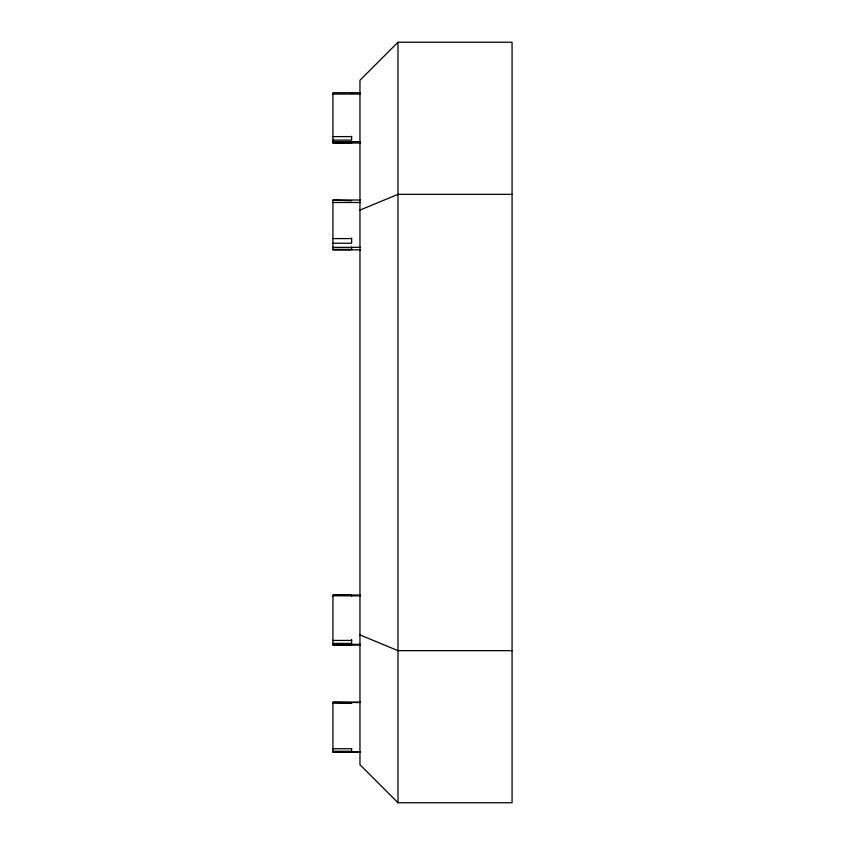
<?xml version="1.0" encoding="UTF-8"?>
<svg xmlns="http://www.w3.org/2000/svg" width="845" height="845" viewBox="0 0 845 845"><rect width="100%" height="100%" fill="white"/><g stroke="black" fill="none" stroke-linecap="round" stroke-linejoin="round"><path stroke-width="1.27" d="M397.984 42.25L359.959 80.275L359.959 764.725L397.984 802.75L512.059 802.75L512.059 42.25L397.984 42.25L397.984 802.75M359.959 210.099L397.984 194.35L512.059 194.35M360.477 92.718L332.941 92.718L332.941 143.016L360.477 143.027M332.941 94.07L360.477 94.07M332.941 136.615L351.615 136.615M332.941 140.112L351.615 140.112L351.615 136.267M332.941 141.675L360.477 141.675M332.941 142.995L351.615 142.995L351.615 141.474M360.477 200.011L332.941 200.011L332.941 249.824L360.477 249.845M332.941 200.191L351.615 200.698M332.941 202.494L360.477 202.494M332.941 238.586L351.615 238.586M332.941 243.233L351.615 243.233L351.615 238.11M332.941 247.353L360.477 247.353M332.941 247.648L351.615 247.648M332.941 249.655L351.615 249.655L351.615 247.025M360.477 595.038L332.941 595.038L332.941 645.115L360.477 645.115M332.941 595.144L351.615 595.144L351.615 596.147M332.941 595.82L360.477 595.82M332.941 640.425L351.615 640.425M332.941 643.415L351.615 643.415L351.615 639.559M332.941 644.334L360.477 644.334M332.941 645.01L351.615 645.01L351.615 644.26M512.059 650.65L397.984 650.65L359.959 634.901M360.477 702.174L332.941 702.174L332.941 752.071L360.477 752.082M332.941 702.332L351.615 702.617M332.941 702.512L360.477 702.512M332.941 702.998L351.615 703.42M332.941 748.733L351.615 748.733M332.941 751.258L351.615 751.258L351.615 748.638M332.941 751.744L360.477 751.744M332.941 751.913L351.615 751.627M351.615 92.749L351.615 93.341"/></g></svg>
